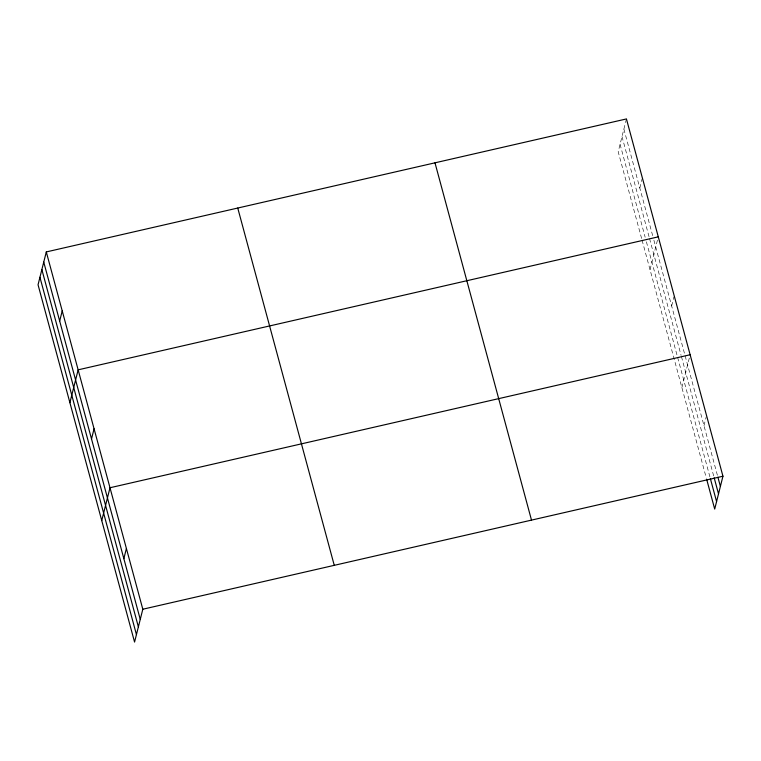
<?xml version="1.0" encoding="UTF-8"?>
<svg xmlns="http://www.w3.org/2000/svg" width="761" height="761" viewBox="0 0 761 761"><rect width="100%" height="100%" fill="white"/><g stroke="black" fill="none" stroke-linecap="round" stroke-linejoin="round"><path stroke-width="0.57" stroke-dasharray="3.81 2.85" d="M626.436 118.935L618.189 151.772L641.77 239.068M639.811 188.053L642.075 179.016M650.037 269.679L657.999 237.974M671.659 305.96L673.923 296.923M681.885 387.587L689.856 355.872M703.992 425.656L706.256 416.619M623.887 129.104L652.672 235.672M653.889 240.21L684.824 354.712M685.128 355.844L717.613 476.082M622.003 136.58L649.257 237.489M649.561 238.621L681.105 355.397M681.418 356.529L713.875 476.69M620.063 144.295L645.176 237.261M646.403 241.789L677.338 356.3M677.642 357.432L710.08 477.518M642.075 240.2L706.341 478.127"/><path stroke-width="1.14" d="M46.297 251.929L38.05 284.776L134.564 642.065L142.811 609.228L46.297 251.929L626.436 118.935L722.95 476.224L714.703 509.071L706.655 479.268M59.672 321.056L62.221 310.888M69.898 402.683L78.145 369.836L658.284 236.842M91.52 438.964L94.069 428.795M101.746 520.591L110.003 487.744L690.132 354.75M123.853 558.66L126.402 548.491M142.811 609.228L722.95 476.224M717.918 477.233L720.391 486.393M714.179 477.832L718.517 493.879M710.384 478.669L716.577 501.585M434.988 162.825L531.501 520.115M237.746 208.038L334.26 565.337M43.748 262.107L140.262 619.397M41.865 269.584L138.378 626.874M39.933 277.289L136.438 634.588"/></g></svg>
